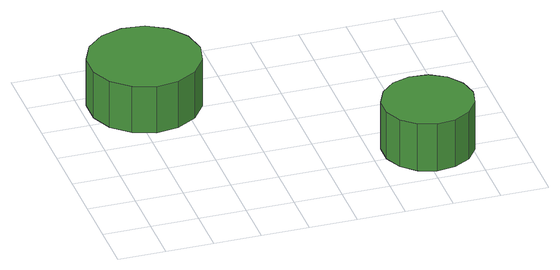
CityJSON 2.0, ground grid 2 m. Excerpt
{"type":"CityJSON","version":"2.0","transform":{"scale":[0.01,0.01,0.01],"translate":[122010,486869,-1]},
"CityObjects":{
"tree1":{"type":"SolitaryVegetationObject","attributes":{"function":"something"},"geometry":[{"type":"MultiSurface","lod":"1","boundaries":[[[0,1,2,3,4,5,6,7,8,9,10,11,12,13,14]],[[15,16,17,18,19,20,21,22,23,24,25,26,27,28,29]],[[0,29,28,1]],[[1,28,27,2]],[[2,27,26,3]],[[3,26,25,4]],[[4,25,24,5]],[[5,24,23,6]],[[6,23,22,7]],[[7,22,21,8]],[[8,21,20,9]],[[9,20,19,10]],[[10,19,18,11]],[[11,18,17,12]],[[12,17,16,13]],[[13,16,15,14]],[[14,15,29,0]]]}]},
"tree2":{"type":"SolitaryVegetationObject","attributes":{"function":"something"}},
"tree3":{"type":"SolitaryVegetationObject","attributes":{"function":"something"},"geometry":[{"type":"MultiSurface","lod":"1","boundaries":[[[30,31,32,33,34,35,36,37,38,39,40,41,42,43,44]],[[45,46,47,48,49,50,51,52,53,54,55,56,57,58,59]],[[30,59,58,31]],[[31,58,57,32]],[[32,57,56,33]],[[33,56,55,34]],[[34,55,54,35]],[[35,54,53,36]],[[36,53,52,37]],[[37,52,51,38]],[[38,51,50,39]],[[39,50,49,40]],[[40,49,48,41]],[[41,48,47,42]],[[42,47,46,43]],[[43,46,45,44]],[[44,45,59,30]]]}]},
"tree4":{"type":"SolitaryVegetationObject","attributes":{"function":"something"}}
},
"vertices":[
[492,893,316],[471,988,316],[414,1067,316],[330,1115,316],[234,1125,316],[142,1095,316],[69,1030,316],[30,942,316],[30,845,316],[69,756,316],[142,691,316],[234,661,316],[330,671,316],[414,720,316],[471,798,316],[471,798,101],[414,720,101],[330,671,101],[234,661,101],[142,691,101],[69,756,101],[30,845,101],[30,942,101],[69,1030,101],[142,1095,101],[234,1125,101],[330,1115,101],[414,1067,101],[471,988,101],[492,893,101],
[1424,241,316],[1407,318,316],[1361,382,316],[1293,421,316],[1215,429,316],[1140,405,316],[1082,352,316],[1050,281,316],[1050,202,316],[1082,130,316],[1140,78,316],[1215,53,316],[1293,62,316],[1361,101,316],[1407,164,316],[1407,164,97],[1361,101,97],[1293,62,97],[1215,53,97],[1140,78,97],[1082,130,97],[1050,202,97],[1050,281,97],[1082,352,97],[1140,405,97],[1215,429,97],[1293,421,97],[1361,382,97],[1407,318,97],[1424,241,97]
]}
